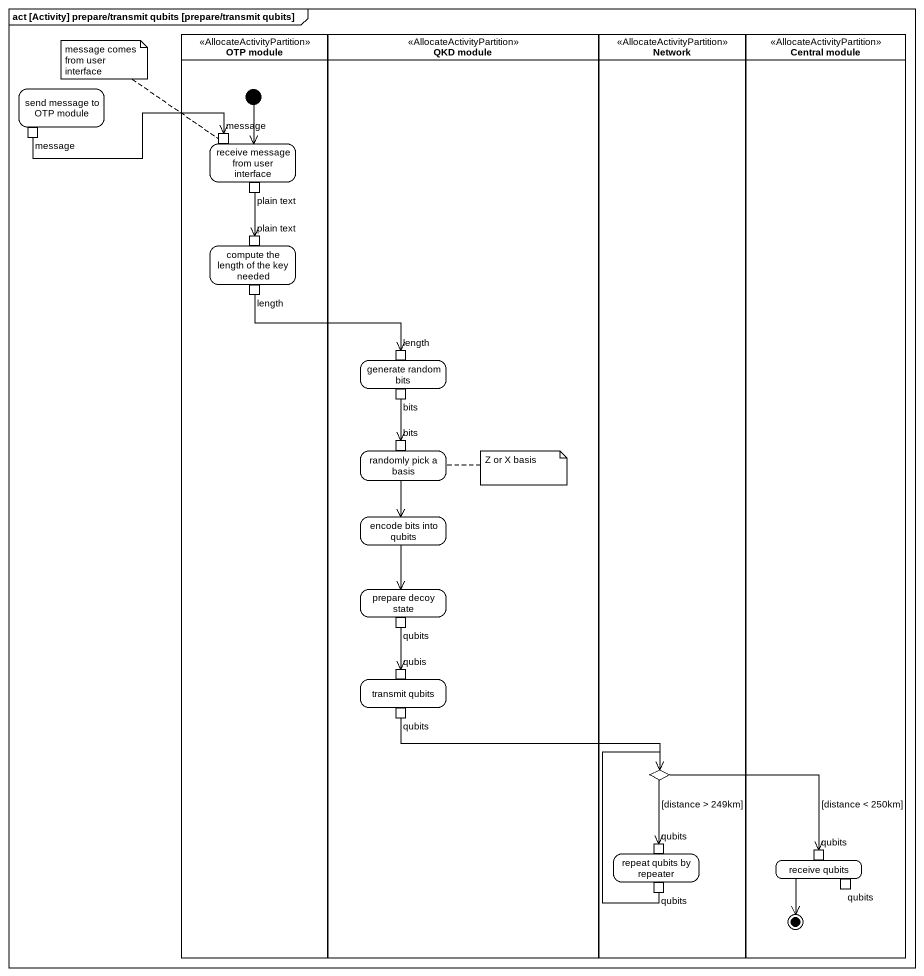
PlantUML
@startuml
mainframe act [Activity] prepare/transmit qubits [prepare/transmit qubits]
hide empty description
state "OTP module" as OTP_module <<AllocateActivityPartition>> {
  state "receive message from user interface" as receive_message_from_user {
    state "message" as message_2 <<inputPin>>
    state "plain text" as plain_text <<outputPin>>
  }
  state "compute the length of the key needed" as compute_the_length_of_the {
    state "plain text" as plain_text_2 <<inputPin>>
    state length <<outputPin>>
  }
  [*] --> receive_message_from_user
}
state "QKD module" as QKD_module <<AllocateActivityPartition>> {
  state "generate random bits" as generate_random_bits {
    state "length" as length_2 <<inputPin>>
    state bits <<outputPin>>
  }
  state "randomly pick a basis" as randomly_pick_a_basis {
    state "bits" as bits_2 <<inputPin>>
  }
  state "encode bits into qubits" as encode_bits_into_qubits
  state "prepare decoy state" as prepare_decoy_state {
    state qubits <<outputPin>>
  }
  state "transmit qubits" as transmit_qubits {
    state qubis <<inputPin>>
    state "qubits" as qubits_2 <<outputPin>>
  }
}
state "Network" as Network_ <<AllocateActivityPartition>> {
  state choice1 <<choice>>
  state "repeat qubits by repeater" as repeat_qubits_by_repeater {
    state "qubits" as qubits_3 <<inputPin>>
    state "qubits" as qubits_5 <<outputPin>>
  }
}
state "Central module" as Central_module <<AllocateActivityPartition>> {
  state "receive qubits" as receive_qubits {
    state "qubits" as qubits_4 <<inputPin>>
    state "qubits" as qubits_6 <<outputPin>>
  }
  receive_qubits --> [*]
}
state "send message to OTP module" as send_message_to_OTP_module {
  state message <<outputPin>>
}
message -right-> message_2
plain_text --> plain_text_2
length -right-> length_2
bits --> bits_2
randomly_pick_a_basis --> encode_bits_into_qubits
encode_bits_into_qubits --> prepare_decoy_state
qubits --> qubis
qubits_2 -right-> choice1
choice1 --> qubits_3 : [distance > 249km]
choice1 -right-> qubits_4 : [distance < 250km]
qubits_5 -up-> choice1
note top of receive_message_from_user : message comes from user interface
note right of randomly_pick_a_basis : Z or X basis
@enduml
